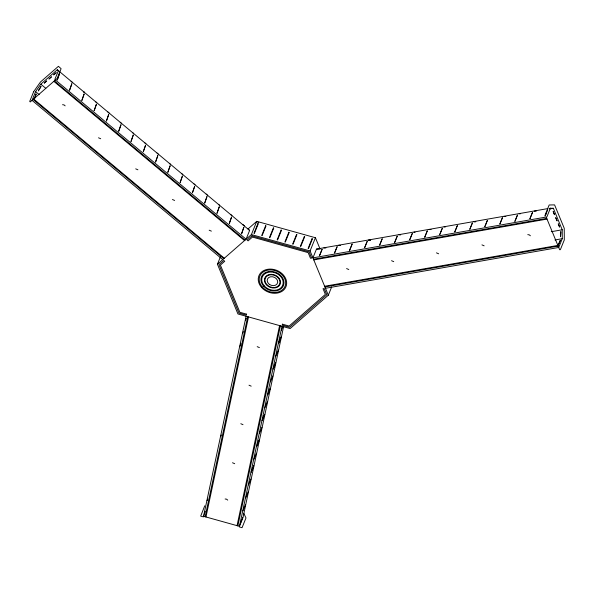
<?xml version="1.0" encoding="UTF-8"?>
<svg xmlns="http://www.w3.org/2000/svg" width="594" height="594" viewBox="0 0 594 594"><rect width="100%" height="100%" fill="white"/><g stroke="black" fill="none" stroke-linecap="round" stroke-linejoin="round"><path stroke-width="0.89" d="M283.613 326.552L242.998 517.552L239.449 526.329L203.549 516.297L246.102 316.246M204.306 513.855L205.309 511.263M239.939 346.317L240.934 343.718M245.478 320.27L246.362 318.213M205.145 516.743L247.698 316.691M205.962 516.973L248.507 316.921M237.036 525.653L279.588 325.601M237.852 525.883L280.398 325.824M239.449 526.329L281.994 326.269M240.266 523.611L242.716 517.671M243.005 510.729L245.456 504.789M245.745 497.839L248.195 491.899M248.485 484.949L250.935 479.009M253.965 459.177L256.415 453.237M259.452 433.397L261.902 427.457M264.931 407.625L267.382 401.685M270.411 381.853L272.861 375.913M275.898 356.073L278.348 350.133M281.378 330.301L282.944 326.418M55.398 79.975L246.094 239.204L249.636 230.427L57.314 69.743L40.815 84.162L35.588 91.602L32.046 100.371L222.743 259.6M34.326 98.545L36.204 93.889L34.578 98.753M54.834 79.499L58.375 70.731L57.314 69.743M331.667 286.947L328.326 295.211L290.154 328.549L237.942 313.966L217.434 264.233L220.441 256.801M217.434 264.233L251.403 234.571L256.742 221.347L315.421 237.734L319.78 248.299M242.738 333.16L243.362 331.608M220.753 436.531L221.384 434.979M204.744 505.806L200.69 516.127L203.423 516.891M207.106 500.697L207.737 499.146M328.326 295.211L310.083 250.958L315.421 237.734M203.549 516.297L204.195 514.701M547.898 208.583L316.476 249.094L312.934 257.87L546.176 217.04L559.674 249.784L560.365 249.666L564.3 239.931L564.248 228.311L554.588 204.885L549.153 204.989L545.218 214.724M546.213 213.721L544.958 216.105L547.779 209.845M546.866 216.921L550.415 208.145M557.506 246.525L560.32 240.266L557.818 246.473M549.717 208.271L553.356 208.279L562.221 229.781L562.266 238.691L558.716 247.468L325.475 288.29M398.997 234.816L400.698 234.882M414.025 232.187L415.058 232.247M444.074 226.93L445.418 226.93M504.18 216.409L505.88 216.468M519.208 213.781L520.233 213.84M550.957 208.576L549.613 208.576M549.71 208.917L553.356 208.279M313.491 259.222L546.732 218.392M313.773 259.912L547.015 219.082M551.291 231.697L562.221 229.781M554.974 239.969L562.266 238.691M324.636 286.249L557.877 245.419M324.918 286.939L558.16 246.109M62.548 104.707L64.018 104.9L65.154 105.851M100.698 138.744L98.507 137.786M137.905 169.802L135.707 168.845M174.621 200.46L172.431 199.51M211.367 231.148L209.177 230.19M527.776 234.645L529.247 234.838L530.383 235.781M484.147 245.834L481.957 244.877M438.639 253.794L436.449 252.844M393.733 261.657L391.543 260.699M348.789 269.528L346.592 268.57M259.392 347.609L257.195 346.651M251.188 386.159L248.997 385.202M242.998 424.68L240.808 423.722M234.697 463.706L232.506 462.756M225.126 498.99L226.596 499.183L227.732 500.126M534.229 211.145L536.241 211.152M475.467 221.673L473.819 221.725L475.824 221.733M429.054 229.559L431.058 229.566M370.292 240.08L368.636 240.132L370.649 240.139M340.236 245.344L338.587 245.396L339.931 245.396M323.871 247.973L325.883 247.973M316.476 249.094L320.114 249.109M251.403 234.571L310.083 250.958M239.323 526.923L242.055 527.68L245.99 517.953L243.852 513.498M258.746 222.668L256.742 221.347L248.01 228.972L249.636 230.427M54.358 80.881L245.055 240.11M53.831 81.348L244.528 240.57M40.815 84.162L45.79 88.32M35.588 91.602L39.152 94.572M33.613 99.005L224.309 258.234M33.086 99.465L223.782 258.694M243.295 225.052L244.193 225.861M243.043 224.844L243.941 225.646M230.754 214.583L231.912 215.6M218.473 204.329L219.624 205.346M206.185 194.067L207.343 195.084M193.904 183.813L195.055 184.831M181.615 173.552L182.774 174.569M169.335 163.298L170.485 164.315M157.046 153.037L158.204 154.054M144.765 142.783L145.916 143.8M132.477 132.521L133.635 133.539M120.196 122.267L121.347 123.285M107.908 112.006L109.066 113.023M95.627 101.752L96.777 102.769M83.598 91.706L84.496 92.508M83.338 91.491L84.244 92.3M71.057 81.237L72.208 82.254M246.54 314.152L246.332 315.162L238.937 313.097L218.963 264.664L223.775 260.462L224.732 261.263L220.389 265.065L239.865 312.288L246.54 314.152M282.44 324.176L282.224 325.185L289.62 327.249L326.797 294.78L324.213 288.513L323.039 288.721L325.371 294.379L289.122 326.047L282.44 324.176M251.225 472.059L253.735 465.859L251.225 472.059M256.712 446.287L259.214 440.08L256.712 446.287M262.192 420.515L264.701 414.308L262.192 420.515M267.671 394.735L270.181 388.528L267.671 394.735M273.151 368.963L275.661 362.756L273.151 368.963M278.638 343.184L281.14 336.984L278.638 343.184M33.635 91.721L29.7 101.455L30.264 101.93L57.18 78.423L61.108 68.689L58.42 66.32L40.444 82.017L33.635 91.721M59.556 73.493L57.306 79.908L59.556 73.493M71.844 83.747L69.587 90.162L71.844 83.747M84.125 94.008L81.875 100.423L84.125 94.008M96.414 104.262L94.156 110.677L96.414 104.262M108.695 114.523L106.445 120.938L108.695 114.523M120.983 124.777L118.726 131.192L120.983 124.777M133.264 135.031L131.014 141.454L133.264 135.031M145.552 145.292L143.295 151.708L145.552 145.292M157.833 155.546L155.583 161.969L157.833 155.546M170.122 165.808L167.864 172.223L170.122 165.808M182.403 176.062L180.153 182.484L182.403 176.062M194.691 186.323L192.434 192.738L194.691 186.323M206.972 196.577L204.722 202.999L206.972 196.577M219.26 206.838L217.003 213.253L219.26 206.838M231.541 217.092L229.291 223.515L231.541 217.092M243.83 227.353L241.572 233.769L243.83 227.353M257.9 223.619L253.98 233.331L254.366 233.442L258.286 223.73L257.9 223.619M265.637 225.779L261.716 235.491L262.103 235.603L266.023 225.891L265.637 225.779M273.374 227.94L269.446 237.652L269.832 237.763L273.76 228.051L273.374 227.94M281.103 230.101L277.183 239.813L277.569 239.924L281.489 230.212L281.103 230.101M288.84 232.261L284.912 241.973L285.298 242.077L289.226 232.373L288.84 232.261M296.569 234.422L292.649 244.134L293.035 244.238L296.955 234.526L296.569 234.422M304.306 236.583L300.386 246.295L300.772 246.399L304.692 236.687L304.306 236.583M312.043 238.743L308.115 248.455L308.501 248.559L312.429 238.847L312.043 238.743M322.082 249.346L319.579 255.554L322.082 249.346M337.11 246.718L334.6 252.925L337.11 246.718M352.131 244.089L349.628 250.297L352.131 244.089M367.159 241.461L364.649 247.661L367.159 241.461M382.187 238.825L379.677 245.032L382.187 238.825M397.208 236.197L394.706 242.404L397.208 236.197M412.236 233.568L409.726 239.776L412.236 233.568M427.264 230.94L424.755 237.14L427.264 230.94M442.285 228.311L439.783 234.511L442.285 228.311M457.313 225.675L454.804 231.883L457.313 225.675M472.341 223.047L469.832 229.254L472.341 223.047M487.362 220.419L484.86 226.626L487.362 220.419M502.39 217.79L499.881 223.99L502.39 217.79M517.419 215.154L514.909 221.362L517.419 215.154M532.439 212.526L529.93 218.733L532.439 212.526M40.979 86.524L38.35 90.845L40.979 86.524M46.681 80.999L44.32 83.063L46.681 80.999M51.396 76.886L49.035 78.943L51.396 76.886M56.111 72.765L53.75 74.822L56.111 72.765M251.938 235.863L247.126 240.065L248.092 240.867L252.435 237.073L308.16 252.636L310.491 258.293L311.664 258.093L309.08 251.826L251.938 235.863M553.214 211.598L554.484 214.672L553.214 211.598M555.754 217.738L557.016 220.812L555.754 217.738M558.286 223.886L559.548 226.953L558.286 223.886M560.825 231.705L560.536 236.687L560.825 231.705M269.379 284.348L269.015 284.066A5.413 4.314 22 0 1 270.582 276.782A5.413 4.314 22 0 1 277.688 282.44A5.413 4.314 22 0 1 269.379 284.348M262.325 287.021A13.603 10.848 22 0 0 284.912 286.635A13.603 10.848 22 0 0 270.122 269.921A13.603 10.848 22 0 0 262.325 287.021M261.575 287.451A14.605 11.65 22 0 0 285.833 287.036A14.605 11.65 22 0 0 269.951 269.089A14.605 11.65 22 0 0 261.575 287.451M264.256 285.9A11.019 8.784 22 0 0 282.551 285.588A11.019 8.784 22 0 0 270.567 272.052A11.019 8.784 22 0 0 264.256 285.9M263.647 286.249A11.828 9.437 22 0 0 283.293 285.914A11.828 9.437 22 0 0 270.426 271.376A11.828 9.437 22 0 0 263.647 286.249M266.721 284.467A7.715 6.148 22 0 0 279.529 284.251A7.715 6.148 22 0 0 271.139 274.77A7.715 6.148 22 0 0 266.721 284.467M266.298 284.712A8.279 6.601 22 0 0 280.049 284.474A8.279 6.601 22 0 0 271.042 274.302A8.279 6.601 22 0 0 266.298 284.712"/></g></svg>
